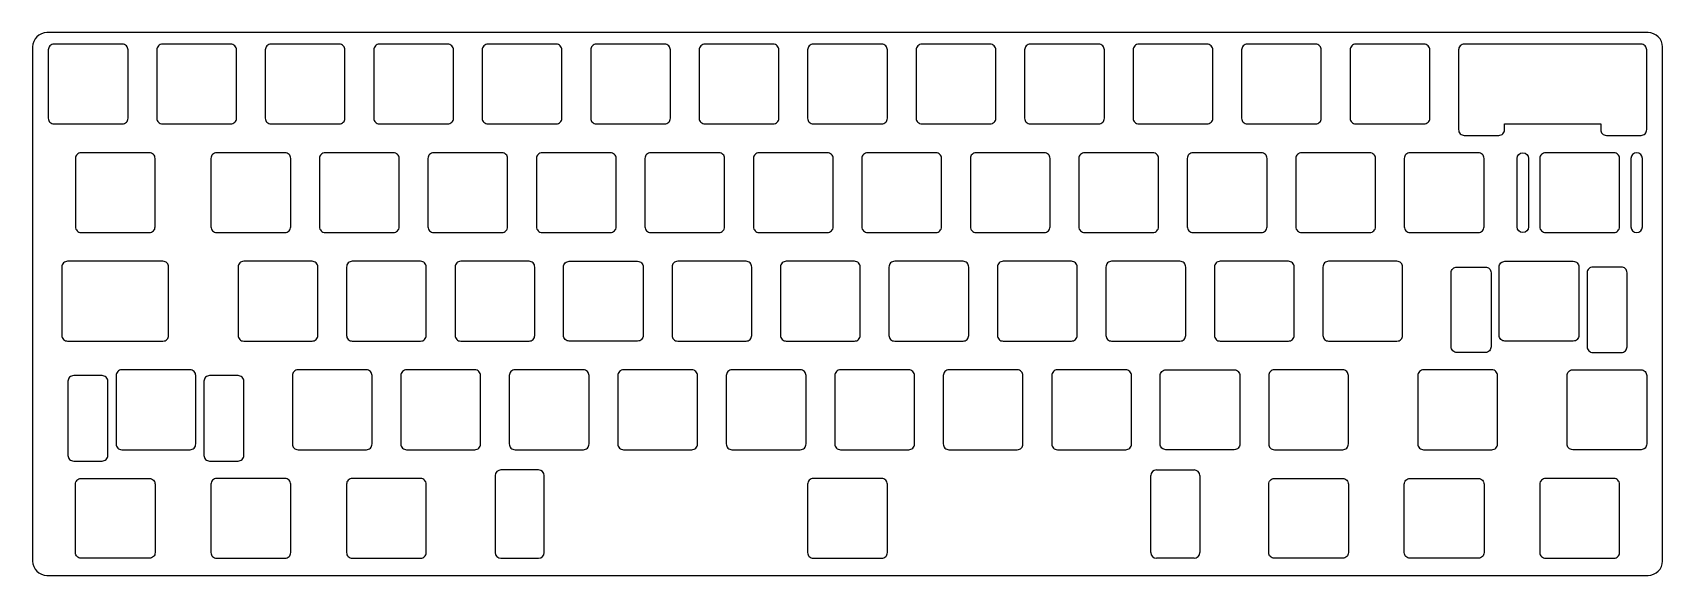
# Model space of a CAD drawing. Header units: millimetres. Extents: x -1 to 285, y -95 to 0.
import ezdxf

# ---------------------------------------------------------------- set-up
doc = ezdxf.new("R2010")
doc.units = ezdxf.units.MM

msp = doc.modelspace()

# ---------------------------------------------------------------- linework, layer by layer
at = {"linetype": 'Continuous'}
for p, q in [((87.37, -76.6), (80.77, -76.6)), ((195.9, -76.6), (202.5, -76.6)), ((79.77, -77.6), (79.77, -91.1)), ((88.37, -91.1), (88.37, -77.6)), ((194.9, -91.1), (194.9, -77.6)), ((203.5, -77.6), (203.5, -91.1)), ((80.77, -92.1), (87.37, -92.1)), ((202.5, -92.1), (195.9, -92.1))]:
    msp.add_line(p, q, dxfattribs=at)
at = {"color": 7, "linetype": 'Continuous', "lineweight": 25}
for points in [[(-1.46, -2.38), (-1.46, -92.6, 0.414214), (1.04, -95.1), (282.24, -95.1, 0.414214), (284.74, -92.6), (284.74, -2.38, 0.414214), (282.24, 0.12), (1.04, 0.12, 0.414214)], [(2.29, -1.9, 0.414214), (1.29, -2.9), (1.29, -14.9, 0.414214), (2.29, -15.9), (14.29, -15.9, 0.414214), (15.29, -14.9), (15.29, -2.9, 0.414214), (14.29, -1.9)], [(21.34, -1.9, 0.414214), (20.34, -2.9), (20.34, -14.9, 0.414214), (21.34, -15.9), (33.34, -15.9, 0.414214), (34.34, -14.9), (34.34, -2.9, 0.414214), (33.34, -1.9)], [(40.39, -1.9, 0.414214), (39.39, -2.9), (39.39, -14.9, 0.414214), (40.39, -15.9), (52.39, -15.9, 0.414214), (53.39, -14.9), (53.39, -2.9, 0.414214), (52.39, -1.9)], [(59.44, -1.9, 0.414214), (58.44, -2.9), (58.44, -14.9, 0.414214), (59.44, -15.9), (71.44, -15.9, 0.414214), (72.44, -14.9), (72.44, -2.9, 0.414214), (71.44, -1.9)], [(78.49, -1.9, 0.414214), (77.49, -2.9), (77.49, -14.9, 0.414214), (78.49, -15.9), (90.49, -15.9, 0.414214), (91.49, -14.9), (91.49, -2.9, 0.414214), (90.49, -1.9)], [(110.54, -2.9, 0.414214), (109.54, -1.9), (97.54, -1.9, 0.414214), (96.54, -2.9), (96.54, -14.9, 0.414214), (97.54, -15.9), (109.54, -15.9, 0.414214), (110.54, -14.9)], [(116.59, -1.9, 0.414214), (115.59, -2.9), (115.59, -14.9, 0.414214), (116.59, -15.9), (128.59, -15.9, 0.414214), (129.59, -14.9), (129.59, -2.9, 0.414214), (128.59, -1.9)], [(135.64, -1.9, 0.414214), (134.64, -2.9), (134.64, -14.9, 0.414214), (135.64, -15.9), (147.64, -15.9, 0.414214), (148.64, -14.9), (148.64, -2.9, 0.414214), (147.64, -1.9)], [(167.69, -2.9, 0.414214), (166.69, -1.9), (154.69, -1.9, 0.414214), (153.69, -2.9), (153.69, -14.9, 0.414214), (154.69, -15.9), (166.69, -15.9, 0.414214), (167.69, -14.9)], [(173.74, -1.9, 0.414214), (172.74, -2.9), (172.74, -14.9, 0.414214), (173.74, -15.9), (185.74, -15.9, 0.414214), (186.74, -14.9), (186.74, -2.9, 0.414214), (185.74, -1.9)], [(192.79, -1.9, 0.414214), (191.79, -2.9), (191.79, -14.9, 0.414214), (192.79, -15.9), (204.79, -15.9, 0.414214), (205.79, -14.9), (205.79, -2.9, 0.414214), (204.79, -1.9)], [(224.84, -2.9, 0.414214), (223.84, -1.9), (211.84, -1.9, 0.414214), (210.84, -2.9), (210.84, -14.9, 0.414214), (211.84, -15.9), (223.84, -15.9, 0.414214), (224.84, -14.9)], [(230.89, -1.9, 0.414214), (229.89, -2.9), (229.89, -14.9, 0.414214), (230.89, -15.9), (242.89, -15.9, 0.414214), (243.89, -14.9), (243.89, -2.9, 0.414214), (242.89, -1.9)], [(280.99, -17.9, 0.414214), (281.99, -16.9), (281.99, -2.9, 0.414214), (280.99, -1.9), (249.94, -1.9, 0.414214), (248.94, -2.9), (248.94, -16.9, 0.414214), (249.94, -17.9), (256.02, -17.9, 0.414214), (257.02, -16.9), (257.02, -15.9), (273.9, -15.9), (273.9, -16.9, 0.414214), (274.9, -17.9)], [(7.05, -20.95, 0.414214), (6.05, -21.95), (6.05, -33.95, 0.414214), (7.05, -34.95), (19.05, -34.95, 0.414214), (20.05, -33.95), (20.05, -21.95, 0.414214), (19.05, -20.95)], [(30.86, -20.95, 0.414214), (29.86, -21.95), (29.86, -33.95, 0.414214), (30.86, -34.95), (42.86, -34.95, 0.414214), (43.86, -33.95), (43.86, -21.95, 0.414214), (42.86, -20.95)], [(49.91, -20.95, 0.414214), (48.91, -21.95), (48.91, -33.95, 0.414214), (49.91, -34.95), (61.91, -34.95, 0.414214), (62.91, -33.95), (62.91, -21.95, 0.414214), (61.91, -20.95)], [(68.96, -20.95, 0.414214), (67.96, -21.95), (67.96, -33.95, 0.414214), (68.96, -34.95), (80.96, -34.95, 0.414214), (81.96, -33.95), (81.96, -21.95, 0.414214), (80.96, -20.95)], [(88.01, -20.95, 0.414214), (87.01, -21.95), (87.01, -33.95, 0.414214), (88.01, -34.95), (100.01, -34.95, 0.414214), (101.01, -33.95), (101.01, -21.95, 0.414214), (100.01, -20.95)], [(107.06, -20.95, 0.414214), (106.06, -21.95), (106.06, -33.95, 0.414214), (107.06, -34.95), (119.06, -34.95, 0.414214), (120.06, -33.95), (120.06, -21.95, 0.414214), (119.06, -20.95)], [(126.11, -20.95, 0.414214), (125.11, -21.95), (125.11, -33.95, 0.414214), (126.11, -34.95), (138.11, -34.95, 0.414214), (139.11, -33.95), (139.11, -21.95, 0.414214), (138.11, -20.95)], [(158.16, -21.95, 0.414214), (157.16, -20.95), (145.16, -20.95, 0.414214), (144.16, -21.95), (144.16, -33.95, 0.414214), (145.16, -34.95), (157.16, -34.95, 0.414214), (158.16, -33.95)], [(177.21, -21.95, 0.414214), (176.21, -20.95), (164.21, -20.95, 0.414214), (163.21, -21.95), (163.21, -33.95, 0.414214), (164.21, -34.95), (176.21, -34.95, 0.414214), (177.21, -33.95)], [(183.26, -20.95, 0.414214), (182.26, -21.95), (182.26, -33.95, 0.414214), (183.26, -34.95), (195.26, -34.95, 0.414214), (196.26, -33.95), (196.26, -21.95, 0.414214), (195.26, -20.95)], [(202.31, -20.95, 0.414214), (201.31, -21.95), (201.31, -33.95, 0.414214), (202.31, -34.95), (214.31, -34.95, 0.414214), (215.31, -33.95), (215.31, -21.95, 0.414214), (214.31, -20.95)], [(221.36, -20.95, 0.414214), (220.36, -21.95), (220.36, -33.95, 0.414214), (221.36, -34.95), (233.36, -34.95, 0.414214), (234.36, -33.95), (234.36, -21.95, 0.414214), (233.36, -20.95)], [(240.41, -20.95, 0.414214), (239.41, -21.95), (239.41, -33.95, 0.414214), (240.41, -34.95), (252.41, -34.95, 0.414214), (253.41, -33.95), (253.41, -21.95, 0.414214), (252.41, -20.95)], [(261.22, -21.95), (261.22, -33.95, -1), (259.22, -33.95), (259.22, -21.95, -1)], [(264.22, -20.95, 0.414214), (263.22, -21.95), (263.22, -33.95, 0.414214), (264.22, -34.95), (276.22, -34.95, 0.414214), (277.22, -33.95), (277.22, -21.95, 0.414214), (276.22, -20.95)], [(281.22, -21.95, 1), (279.22, -21.95), (279.22, -33.95, 1), (281.22, -33.95)], [(21.43, -54, 0.414214), (22.43, -53), (22.43, -41, 0.414214), (21.43, -40), (4.67, -40, 0.414214), (3.67, -41), (3.67, -53, 0.414214), (4.67, -54)], [(35.62, -40, 0.414214), (34.62, -41), (34.62, -53, 0.414214), (35.62, -54), (47.62, -54, 0.414214), (48.62, -53), (48.62, -41, 0.414214), (47.62, -40)], [(67.67, -41, 0.414214), (66.67, -40), (54.67, -40, 0.414214), (53.67, -41), (53.67, -53, 0.414214), (54.67, -54), (66.67, -54, 0.414214), (67.67, -53)], [(73.72, -40, 0.414214), (72.72, -41), (72.72, -53, 0.414214), (73.72, -54), (85.72, -54, 0.414214), (86.72, -53), (86.72, -41, 0.414214), (85.72, -40)], [(92.77, -40), (104.77, -40, -0.414214), (105.77, -41), (105.77, -53, -0.414214), (104.77, -54), (92.77, -54, -0.414214), (91.77, -53), (91.77, -41, -0.414214)], [(124.82, -41, 0.414214), (123.82, -40), (111.82, -40, 0.414214), (110.82, -41), (110.82, -53, 0.414214), (111.82, -54), (123.82, -54, 0.414214), (124.82, -53)], [(130.87, -40, 0.414214), (129.87, -41), (129.87, -53, 0.414214), (130.87, -54), (142.87, -54, 0.414214), (143.87, -53), (143.87, -41, 0.414214), (142.87, -40)], [(149.92, -40, 0.414214), (148.92, -41), (148.92, -53, 0.414214), (149.92, -54), (161.92, -54, 0.414214), (162.92, -53), (162.92, -41, 0.414214), (161.92, -40)], [(168.97, -40, 0.414214), (167.97, -41), (167.97, -53, 0.414214), (168.97, -54), (180.97, -54, 0.414214), (181.97, -53), (181.97, -41, 0.414214), (180.97, -40)], [(188.02, -40, 0.414214), (187.02, -41), (187.02, -53, 0.414214), (188.02, -54), (200.02, -54, 0.414214), (201.02, -53), (201.02, -41, 0.414214), (200.02, -40)], [(207.07, -40, 0.414214), (206.07, -41), (206.07, -53, 0.414214), (207.07, -54), (219.07, -54, 0.414214), (220.07, -53), (220.07, -41, 0.414214), (219.07, -40)], [(239.12, -41, 0.414214), (238.12, -40), (226.12, -40, 0.414214), (225.12, -41), (225.12, -53, 0.414214), (226.12, -54), (238.12, -54, 0.414214), (239.12, -53)], [(257.08, -40), (269.08, -40, -0.414214), (270.08, -41), (270.08, -53, -0.414214), (269.08, -54), (257.08, -54, -0.414214), (256.08, -53), (256.08, -41, -0.414214)], [(248.64, -41), (253.64, -41, -0.414214), (254.64, -42), (254.64, -55, -0.414214), (253.64, -56), (248.64, -56, -0.414214), (247.64, -55), (247.64, -42, -0.414214)], [(272.52, -41, 0.414214), (271.52, -42), (271.52, -55, 0.414214), (272.52, -56), (277.52, -56, 0.414214), (278.52, -55), (278.52, -42, 0.414214), (277.52, -41)], [(5.75, -60.05, 0.414214), (4.75, -61.05), (4.75, -74.05, 0.414214), (5.75, -75.05), (10.75, -75.05, 0.414214), (11.75, -74.05), (11.75, -61.05, 0.414214), (10.75, -60.05)], [(14.19, -59.05, 0.414214), (13.19, -60.05), (13.19, -72.05, 0.414214), (14.19, -73.05), (26.19, -73.05, 0.414214), (27.19, -72.05), (27.19, -60.05, 0.414214), (26.19, -59.05)], [(29.63, -60.05, 0.414214), (28.63, -61.05), (28.63, -74.05, 0.414214), (29.63, -75.05), (34.63, -75.05, 0.414214), (35.63, -74.05), (35.63, -61.05, 0.414214), (34.63, -60.05)], [(45.15, -59.05, 0.414214), (44.15, -60.05), (44.15, -72.05, 0.414214), (45.15, -73.05), (57.15, -73.05, 0.414214), (58.15, -72.05), (58.15, -60.05, 0.414214), (57.15, -59.05)], [(64.2, -59.05, 0.414214), (63.2, -60.05), (63.2, -72.05, 0.414214), (64.2, -73.05), (76.2, -73.05, 0.414214), (77.2, -72.05), (77.2, -60.05, 0.414214), (76.2, -59.05)], [(95.25, -73.05, 0.414214), (96.25, -72.05), (96.25, -60.05, 0.414214), (95.25, -59.05), (83.25, -59.05, 0.414214), (82.25, -60.05), (82.25, -72.05, 0.414214), (83.25, -73.05)], [(102.3, -59.05, 0.414214), (101.3, -60.05), (101.3, -72.05, 0.414214), (102.3, -73.05), (114.3, -73.05, 0.414214), (115.3, -72.05), (115.3, -60.05, 0.414214), (114.3, -59.05)], [(121.35, -59.05, 0.414214), (120.35, -60.05), (120.35, -72.05, 0.414214), (121.35, -73.05), (133.35, -73.05, 0.414214), (134.35, -72.05), (134.35, -60.05, 0.414214), (133.35, -59.05)], [(140.4, -59.05, 0.414214), (139.4, -60.05), (139.4, -72.05, 0.414214), (140.4, -73.05), (152.4, -73.05, 0.414214), (153.4, -72.05), (153.4, -60.05, 0.414214), (152.4, -59.05)], [(159.45, -59.05, 0.414214), (158.45, -60.05), (158.45, -72.05, 0.414214), (159.45, -73.05), (171.45, -73.05, 0.414214), (172.45, -72.05), (172.45, -60.05, 0.414214), (171.45, -59.05)], [(178.5, -59.05, 0.414214), (177.5, -60.05), (177.5, -72.05, 0.414214), (178.5, -73.05), (190.5, -73.05, 0.414214), (191.5, -72.05), (191.5, -60.05, 0.414214), (190.5, -59.05)], [(197.55, -59.05), (209.55, -59.05, -0.414214), (210.55, -60.05), (210.55, -72.05, -0.414214), (209.55, -73.05), (197.55, -73.05, -0.414214), (196.55, -72.05), (196.55, -60.05, -0.414214)], [(229.6, -60.05, 0.414214), (228.6, -59.05), (216.6, -59.05, 0.414214), (215.6, -60.05), (215.6, -72.05, 0.414214), (216.6, -73.05), (228.6, -73.05, 0.414214), (229.6, -72.05)], [(255.79, -60.05, 0.414214), (254.79, -59.05), (242.79, -59.05, 0.414214), (241.79, -60.05), (241.79, -72.05, 0.414214), (242.79, -73.05), (254.79, -73.05, 0.414214), (255.79, -72.05)], [(267.99, -60.05, -0.414214), (268.99, -59.05), (280.99, -59.05, -0.414214), (281.99, -60.05), (281.99, -72.05, -0.414214), (280.99, -73.05), (268.99, -73.05, -0.414214), (267.99, -72.05)], [(6.05, -79.1, -0.414214), (7.05, -78.1), (19.05, -78.1, -0.414214), (20.05, -79.1), (20.05, -91.1, -0.414214), (19.05, -92.1), (7.05, -92.1, -0.414214), (6.05, -91.1)], [(43.86, -79.1, 0.414214), (42.86, -78.1), (30.86, -78.1, 0.414214), (29.86, -79.1), (29.86, -91.1, 0.414214), (30.86, -92.1), (42.86, -92.1, 0.414214), (43.86, -91.1)], [(67.67, -79.1, 0.414214), (66.67, -78.1), (54.67, -78.1, 0.414214), (53.67, -79.1), (53.67, -91.1, 0.414214), (54.67, -92.1), (66.67, -92.1, 0.414214), (67.67, -91.1)], [(135.64, -78.1, 0.414214), (134.64, -79.1), (134.64, -91.1, 0.414214), (135.64, -92.1), (147.64, -92.1, 0.414214), (148.64, -91.1), (148.64, -79.1, 0.414214), (147.64, -78.1)], [(215.6, -79.1, -0.414214), (216.6, -78.1), (228.6, -78.1, -0.414214), (229.6, -79.1), (229.6, -91.1, -0.414214), (228.6, -92.1), (216.6, -92.1, -0.414214), (215.6, -91.1)], [(239.41, -79.1, -0.414214), (240.41, -78.1), (252.41, -78.1, -0.414214), (253.41, -79.1), (253.41, -91.1, -0.414214), (252.41, -92.1), (240.41, -92.1, -0.414214), (239.41, -91.1)], [(277.22, -79.1, 0.414214), (276.22, -78.1), (264.22, -78.1, 0.414214), (263.22, -79.1), (263.22, -91.1, 0.414214), (264.22, -92.1), (276.22, -92.1, 0.414214), (277.22, -91.1)]]:
    msp.add_lwpolyline(points, format="xyb", close=True, dxfattribs=at)
at = {"linetype": 'Continuous'}
for centre, start, end in [((80.77, -77.6), 90, 180), ((87.37, -77.6), 0, 90), ((195.9, -77.6), 90, 180), ((202.5, -77.6), 0, 90), ((80.77, -91.1), 180, 270), ((87.37, -91.1), 270, 0), ((195.9, -91.1), 180, 270), ((202.5, -91.1), 270, 0)]:
    msp.add_arc(centre, 1, start, end, dxfattribs=at)

doc.saveas('drawing.dxf')
